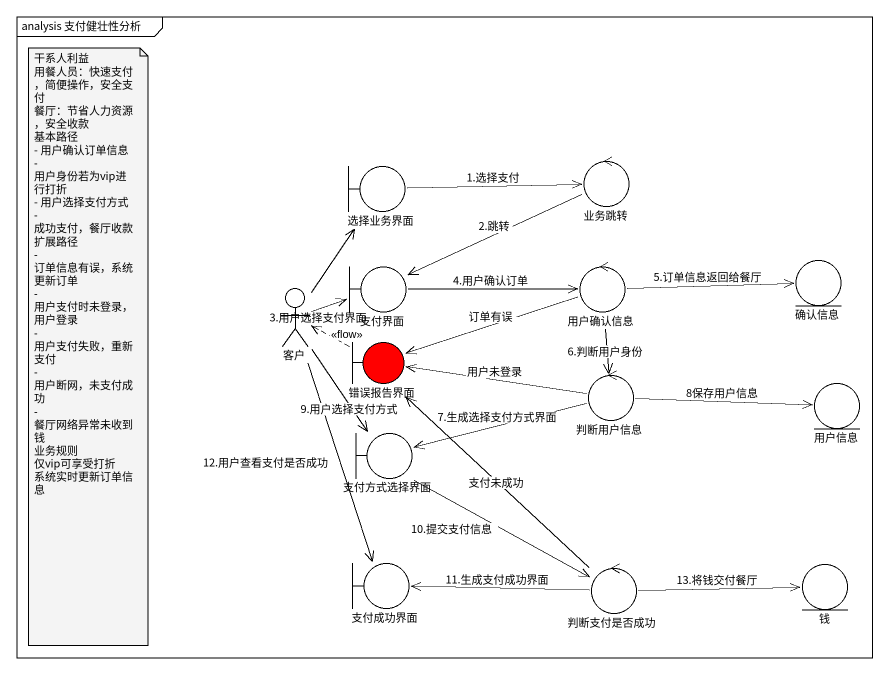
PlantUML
@startuml
mainframe analysis 支付健壮性分析
control 业务跳转
boundary 选择业务界面
actor 客户
boundary 支付界面
control 用户确认信息
entity 确认信息
boundary 错误报告界面 #FF0000
control 判断用户信息
entity 用户信息
boundary 支付方式选择界面
boundary 支付成功界面
control 判断支付是否成功
entity 钱
业务跳转 -left-> 支付界面 : 2.跳转
选择业务界面 -right-> 业务跳转 : 1.选择支付
客户 -up-> 选择业务界面
客户 -right-> 支付界面 : 3.用户选择支付界面
客户 --> 支付方式选择界面 : 9.用户选择支付方式
客户 --> 支付成功界面 : 12.用户查看支付是否成功
支付界面 -right-> 用户确认信息 : 4.用户确认订单
用户确认信息 -right-> 确认信息 : 5.订单信息返回给餐厅
用户确认信息 -left-> 错误报告界面 : 订单有误
用户确认信息 --> 判断用户信息 : 6.判断用户身份
错误报告界面 .left.> 客户 : <<flow>>
判断用户信息 -left-> 错误报告界面 : 用户未登录
判断用户信息 -right-> 用户信息 : 8保存用户信息
判断用户信息 -left-> 支付方式选择界面 : 7.生成选择支付方式界面
支付方式选择界面 --> 判断支付是否成功 : 10.提交支付信息
判断支付是否成功 -up-> 错误报告界面 : 支付未成功
判断支付是否成功 -left-> 支付成功界面 : 11.生成支付成功界面
判断支付是否成功 -right-> 钱 : 13.将钱交付餐厅
note as N1
  干系人利益
  用餐人员：快速支付，简便操作，安全支付
  餐厅：节省人力资源，安全收款
  基本路径
  - 用户确认订单信息
  - 用户身份若为vip进行打折
  - 用户选择支付方式
  - 成功支付，餐厅收款
  扩展路径
  - 订单信息有误，系统更新订单
  - 用户支付时未登录，用户登录
  - 用户支付失败，重新支付
  - 用户断网，未支付成功
  - 餐厅网络异常未收到钱
  业务规则
  仅vip可享受打折
  系统实时更新订单信息
end note
@enduml
